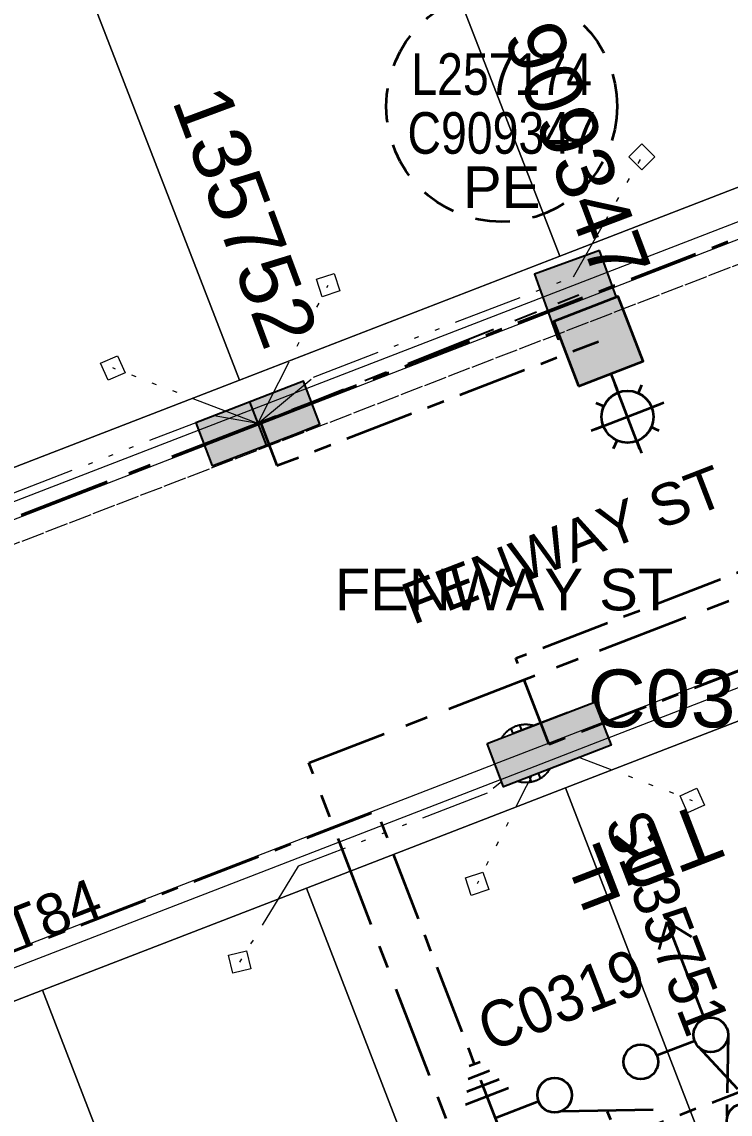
# Model space of a CAD drawing. Header units: metres. Extents: x 0 to 311505, y 0 to 6270811.
# Drawn here: x 310649.44 to 310680.14, y 6270285.75 to 6270333.04 of the extents above; entities that cross this region are included whole.
import ezdxf
from ezdxf import colors
from ezdxf.entities.mleader import LeaderData, LeaderLine
from ezdxf.enums import TextEntityAlignment as Align
from ezdxf.math import Vec2, Vec3

# ---------------------------------------------------------------- set-up
doc = ezdxf.new("R2010")
doc.units = ezdxf.units.M
for name, pattern in [('Cable Exist OH', [1, 1, 0]), ('Cable Exist UG', [7, 4, -1, 1, -1]), ('CENTERX2', [4, 2.5, -0.5, 0.5, -0.5]), ('Dash', [5, 3, -2]), ('PHANTOMX2', [6.6, 3, -0.75, 0.2, -0.75, 0.2, -0.75, 0.2, -0.75])]:
    doc.linetypes.add(name, pattern=pattern)
doc.layers.get('0').update_dxf_attribs({"color": 6})
for name, color, linetype, lineweight in [('_User Miscellaneous1', 30, 'Continuous', 13), ('_User_HV_Exist', 1, 'Continuous', 35), ('_User_LV_Exist', 5, 'Continuous', 35), ('Cadastre Land Parcels_SP_EXT', 118, 'Continuous', 15), ('Cadastre Roads_SP_EXT', 218, 'Continuous', 15), ('Mains_LV_EXT', 163, 'Continuous', 25), ('Mains_LV_SL_EXT', 135, 'Continuous', 25), ('Services_SP_EXT', 42, 'PHANTOMX2', 20)]:
    doc.layers.add(name, color=color, linetype=linetype, lineweight=lineweight)
doc.layers.add('Cadastre Roads_SP_NEW', color=214, linetype='Continuous', lineweight=15, transparency=0.65)
for name, color, linetype in [('Equip_HV_EXT', 7, 'Continuous'), ('Equip_LV_EXT', 7, 'Continuous'), ('Notes', 7, 'Continuous'), ('SupportsUG_SP_LV_EXT', 7, 'Continuous'), ('SupportsUG_SP_LV_SL_EXT', 7, 'Continuous')]:
    doc.layers.add(name, color=color, linetype=linetype)
doc.styles.add('ARIAL', font='arial.ttf', dxfattribs={"height": 2})
doc.styles.add('COLUMN_LABEL', font='arial.ttf', dxfattribs={"height": 2})
doc.styles.add('iecARIAL', font='arial.ttf', dxfattribs={"height": 2})
doc.styles.add('POLE_LABEL', font='arial.ttf', dxfattribs={"height": 2})
doc.styles.get("Standard").update_dxf_attribs({"font": 'arial.ttf'})
doc.styles.add('SWG_LABEL', font='arial.ttf')
doc.styles.add('SWITCH_LABEL', font='arial.ttf', dxfattribs={"height": 2})

# ---------------------------------------------------------------- blocks, each defined once
blk = doc.blocks.new('COLUMN_EXT')
blk.add_hatch(color=256).paths.add_polyline_path([(1.5, -1.5), (1.5, 1.5), (-1.5, 1.5), (-1.5, -1.5)])
blk.add_lwpolyline([(1.5, 1.5), (-1.5, 1.5), (-1.5, -1.5), (1.5, -1.5)], close=True)
at = {"flags": 9}
for tag, p in [('SUBURB', (-1.813, 1.8)), ('NOTES', (-1.813, 2)), ('STREETNAME', (-1.813, 1.6)), ('LOCATION', (-1.813, 1.4)), ('LEGEND', (-1.813, 1.2)), ('USAGE', (-1.813, 1)), ('COLUMN_TYPE', (-1.813, 0.4)), ('OWNED_BY', (-1.813, 0.6)), ('STATE', (-1.813, 0.8))]:
    blk.add_attdef(tag, text='', height=0.2, rotation=180, dxfattribs=at).set_placement(p, align=Align.MIDDLE_LEFT)
at = {"flags": 1}
blk.add_attdef('Z', (-1.813, 2.351), '', height=0.2, rotation=180, dxfattribs=at)
at = {"flags": 9}
for tag, style, p in [('STRUCTURE_PLANT_NUMBER', 'POLE_LABEL', (-1.813, -0.031)), ('STREET_CODE', 'COLUMN_LABEL', (-1.813, 0.2))]:
    blk.add_attdef(tag, text='', height=0.2, rotation=180, dxfattribs=dict(at, style=style)).set_placement(p, align=Align.MIDDLE_LEFT)
at = {"style": 'COLUMN_LABEL', "width": 0.9, "flags": 8}
blk.add_attdef('ASSET_NUM', text='', height=2, rotation=270, dxfattribs=at).set_placement((2, -4), align=Align.MIDDLE_LEFT)
blk = doc.blocks.new('PILLAR_EXT')
blk.add_hatch(color=256).paths.add_polyline_path([(-2.5, 1), (-2.5, -1), (2.5, -1), (2.5, 1)])
for p, q in [((0, 1), (0, -1)), ((-2.5, 0), (2.5, 0))]:
    blk.add_line(p, q)
at = {"ltscale": 10}
blk.add_line((2.5, 0), (-2.5, 0), dxfattribs=at)
blk.add_lwpolyline([(-2.5, -1), (-1.25, -1), (1.25, -1), (2.5, -1), (2.5, 1), (-2.5, 1)], close=True)
at = {"width": 0.9, "flags": 8}
blk.add_attdef('ASSET_NUM', text='', height=2, rotation=90, dxfattribs=at).set_placement((-2, 4), align=Align.MIDDLE_LEFT)
for tag, p, flags in [('OWNED_BY', (0, -0.2), 9), ('STATE', (0, -0.4), 9), ('SUPPORT_TYPE', (0, -0.6), 9), ('USAGE', (0, -0.8), 9), ('LEGEND', (0, -1), 9), ('LOCATION', (0, -1.2), 9), ('NOTES', (0, -1.4), 9), ('PARENT', (0, -1.6), 9), ('STREETNAME', (0, -1.8), 9), ('SUBURB', (0, -2), 1)]:
    blk.add_attdef(tag, p, '', height=0.2, dxfattribs=dict(flags=flags))
blk = doc.blocks.new('CCP_EXT')
at = {"flags": 9}
for tag, p in [('OWNED_BY', (0, -1)), ('USAGE', (0, -1.2)), ('LEGEND', (0, -1.4)), ('STATE', (0, -1.8)), ('LIFE_SUPPORT', (0, -1.6)), ('NOTES', (0, -2))]:
    blk.add_attdef(tag, text='', height=0.2, dxfattribs=at).set_placement(p, align=Align.MIDDLE_LEFT)
at = {"transparency": 33554687}
blk.add_wipeout([(0, 0.566), (0.566, 0), (0, -0.566), (-0.566, 0)], dxfattribs=at)
blk.add_lwpolyline([(-0.566, 0), (0, 0.566), (0.566, 0), (0, -0.566), (-0.566, 0)])
at = {"flags": 1}
blk.add_attdef('Z', (0, 0), '', height=0.2, dxfattribs=at)
at = {"flags": 9}
for tag, p in [('CCP_TYPE', (0, 0)), ('CONSTRUCTED_VOLTAGE', (0, -0.2)), ('NO_PHASES', (0, -0.4)), ('OPERATING_VOLTAGE', (0, -0.6)), ('ORIENTATION', (0, -0.8))]:
    blk.add_attdef(tag, text='', height=0.2, dxfattribs=at).set_placement(p, align=Align.MIDDLE_LEFT)
blk = doc.blocks.new('LV_UG_LINKS_CLOSED_EXT')
at = {"layer": 'Equip_LV_EXT'}
for tag, flags, p in [('ACTUAL_STATUS', 9, (3, -2)), ('CONSTRUCTED_VOLTAGE', 9, (3, -2.2)), ('NO_PHASES', 9, (3, -2.4)), ('OPERATING_VOLTAGE', 9, (3, -2.6)), ('ORIENTATION', 9, (3, -2.8)), ('STATE', 9, (3, -3)), ('SWITCH_TYPE', 9, (3, -3.2)), ('USAGE', 9, (3, -3.4)), ('OWNED_BY', 9, (3, -3.8)), ('NOTES', 9, (3, -3.6)), ('OPERATED_BY', 9, (3, -4)), ('MAINTAINED_BY', 9, (3, -4.2)), ('TYPE', 9, (3, -4.6)), ('Z', 1, (3, -4.8)), ('NUMBER_OF_PHASES', 9, (3, -4.4))]:
    blk.add_attdef(tag, text='', height=0.2, dxfattribs=dict(at, flags=flags)).set_placement(p, align=Align.MIDDLE_LEFT)
at = {"transparency": 33554687}
blk.add_wipeout([(4, 1.25), (3.969, 1.25), (3.939, 1.248), (3.908, 1.247), (3.877, 1.244), (3.847, 1.241), (3.817, 1.236), (3.786, 1.232), (3.756, 1.226), (3.726, 1.22), (3.696, 1.213), (3.667, 1.205), (3.637, 1.196), (3.608, 1.187), (3.579, 1.177), (3.55, 1.166), (3.522, 1.155), (3.493, 1.143), (3.466, 1.13), (3.438, 1.117), (3.411, 1.102), (3.384, 1.088), (3.357, 1.072), (3.331, 1.056), (3.306, 1.039), (3.28, 1.022), (3.255, 1.004), (3.231, 0.985), (3.207, 0.966), (3.184, 0.947), (3.161, 0.926), (3.138, 0.905), (3.116, 0.884), (3.095, 0.862), (3.074, 0.839), (3.053, 0.816), (3.034, 0.793), (3.015, 0.769), (2.996, 0.745), (2.978, 0.72), (2.961, 0.694), (2.944, 0.669), (2.928, 0.643), (2.912, 0.616), (2.898, 0.589), (2.883, 0.562), (2.87, 0.534), (2.857, 0.507), (2.845, 0.478), (2.834, 0.45), (2.823, 0.421), (2.813, 0.392), (2.804, 0.363), (2.795, 0.333), (2.787, 0.304), (2.78, 0.274), (2.774, 0.244), (2.768, 0.214), (2.764, 0.183), (2.759, 0.153), (2.756, 0.123), (2.753, 0.092), (2.752, 0.061), (2.75, 0.031), (2.75, 0), (2.75, -0.031), (2.752, -0.061), (2.753, -0.092), (2.756, -0.123), (2.759, -0.153), (2.764, -0.183), (2.768, -0.214), (2.774, -0.244), (2.78, -0.274), (2.787, -0.304), (2.795, -0.333), (2.804, -0.363), (2.813, -0.392), (2.823, -0.421), (2.834, -0.45), (2.845, -0.478), (2.857, -0.507), (2.87, -0.534), (2.883, -0.562), (2.898, -0.589), (2.912, -0.616), (2.928, -0.643), (2.944, -0.669), (2.961, -0.694), (2.978, -0.72), (2.996, -0.745), (3.015, -0.769), (3.034, -0.793), (3.053, -0.816), (3.074, -0.839), (3.095, -0.862), (3.116, -0.884), (3.138, -0.905), (3.161, -0.926), (3.184, -0.947), (3.207, -0.966), (3.231, -0.985), (3.255, -1.004), (3.28, -1.022), (3.306, -1.039), (3.331, -1.056), (3.357, -1.072), (3.384, -1.088), (3.411, -1.102), (3.438, -1.117), (3.466, -1.13), (3.493, -1.143), (3.522, -1.155), (3.55, -1.166), (3.579, -1.177), (3.608, -1.187), (3.637, -1.196), (3.667, -1.205), (3.696, -1.213), (3.726, -1.22), (3.756, -1.226), (3.786, -1.232), (3.817, -1.236), (3.847, -1.241), (3.877, -1.244), (3.908, -1.247), (3.939, -1.248), (3.969, -1.25), (4, -1.25), (4.031, -1.25), (4.061, -1.248), (4.092, -1.247), (4.123, -1.244), (4.153, -1.241), (4.183, -1.236), (4.214, -1.232), (4.244, -1.226), (4.274, -1.22), (4.304, -1.213), (4.333, -1.205), (4.363, -1.196), (4.392, -1.187), (4.421, -1.177), (4.45, -1.166), (4.478, -1.155), (4.507, -1.143), (4.534, -1.13), (4.562, -1.117), (4.589, -1.102), (4.616, -1.088), (4.643, -1.072), (4.669, -1.056), (4.694, -1.039), (4.72, -1.022), (4.745, -1.004), (4.769, -0.985), (4.793, -0.966), (4.816, -0.947), (4.839, -0.926), (4.862, -0.905), (4.884, -0.884), (4.905, -0.862), (4.926, -0.839), (4.947, -0.816), (4.966, -0.793), (4.985, -0.769), (5.004, -0.745), (5.022, -0.72), (5.039, -0.694), (5.056, -0.669), (5.072, -0.643), (5.088, -0.616), (5.102, -0.589), (5.117, -0.562), (5.13, -0.534), (5.143, -0.507), (5.155, -0.478), (5.166, -0.45), (5.177, -0.421), (5.187, -0.392), (5.196, -0.363), (5.205, -0.333), (5.213, -0.304), (5.22, -0.274), (5.226, -0.244), (5.232, -0.214), (5.236, -0.183), (5.241, -0.153), (5.244, -0.123), (5.247, -0.092), (5.248, -0.061), (5.25, -0.031), (5.25, 0), (5.25, 0.031), (5.248, 0.061), (5.247, 0.092), (5.244, 0.123), (5.241, 0.153), (5.236, 0.183), (5.232, 0.214), (5.226, 0.244), (5.22, 0.274), (5.213, 0.304), (5.205, 0.333), (5.196, 0.363), (5.187, 0.392), (5.177, 0.421), (5.166, 0.45), (5.155, 0.478), (5.143, 0.507), (5.13, 0.534), (5.117, 0.562), (5.102, 0.589), (5.088, 0.616), (5.072, 0.643), (5.056, 0.669), (5.039, 0.694), (5.022, 0.72), (5.004, 0.745), (4.985, 0.769), (4.966, 0.793), (4.947, 0.816), (4.926, 0.839), (4.905, 0.862), (4.884, 0.884), (4.862, 0.905), (4.839, 0.926), (4.816, 0.947), (4.793, 0.966), (4.769, 0.985), (4.745, 1.004), (4.72, 1.022), (4.694, 1.039), (4.669, 1.056), (4.643, 1.072), (4.616, 1.088), (4.589, 1.102), (4.562, 1.117), (4.534, 1.13), (4.507, 1.143), (4.478, 1.155), (4.45, 1.166), (4.421, 1.177), (4.392, 1.187), (4.363, 1.196), (4.333, 1.205), (4.304, 1.213), (4.274, 1.22), (4.244, 1.226), (4.214, 1.232), (4.183, 1.236), (4.153, 1.241), (4.123, 1.244), (4.092, 1.247), (4.061, 1.248), (4.031, 1.25)], dxfattribs=at).dxf.layer = 'Equip_LV_EXT'
at = {"layer": 'Equip_LV_EXT'}
for p, q in [((3.792, 1.232), (3.792, -1.232)), ((4.208, 1.232), (4.208, -1.232))]:
    blk.add_line(p, q, dxfattribs=at)
at = {"layer": 'Equip_LV_EXT', "flags": 128}
blk.add_lwpolyline([(4, 1.25), (3.969, 1.25), (3.939, 1.248), (3.908, 1.247), (3.877, 1.244), (3.847, 1.241), (3.817, 1.236), (3.786, 1.232), (3.756, 1.226), (3.726, 1.22), (3.696, 1.213), (3.667, 1.205), (3.637, 1.196), (3.608, 1.187), (3.579, 1.177), (3.55, 1.166), (3.522, 1.155), (3.493, 1.143), (3.466, 1.13), (3.438, 1.117), (3.411, 1.102), (3.384, 1.088), (3.357, 1.072), (3.331, 1.056), (3.306, 1.039), (3.28, 1.022), (3.255, 1.004), (3.231, 0.985), (3.207, 0.966), (3.184, 0.947), (3.161, 0.926), (3.138, 0.905), (3.116, 0.884), (3.095, 0.862), (3.074, 0.839), (3.053, 0.816), (3.034, 0.793), (3.015, 0.769), (2.996, 0.745), (2.978, 0.72), (2.961, 0.694), (2.944, 0.669), (2.928, 0.643), (2.912, 0.616), (2.898, 0.589), (2.883, 0.562), (2.87, 0.534), (2.857, 0.507), (2.845, 0.478), (2.834, 0.45), (2.823, 0.421), (2.813, 0.392), (2.804, 0.363), (2.795, 0.333), (2.787, 0.304), (2.78, 0.274), (2.774, 0.244), (2.768, 0.214), (2.764, 0.183), (2.759, 0.153), (2.756, 0.123), (2.753, 0.092), (2.752, 0.061), (2.75, 0.031), (2.75, 0), (2.75, -0.031), (2.752, -0.061), (2.753, -0.092), (2.756, -0.123), (2.759, -0.153), (2.764, -0.183), (2.768, -0.214), (2.774, -0.244), (2.78, -0.274), (2.787, -0.304), (2.795, -0.333), (2.804, -0.363), (2.813, -0.392), (2.823, -0.421), (2.834, -0.45), (2.845, -0.478), (2.857, -0.507), (2.87, -0.534), (2.883, -0.562), (2.898, -0.589), (2.912, -0.616), (2.928, -0.643), (2.944, -0.669), (2.961, -0.694), (2.978, -0.72), (2.996, -0.745), (3.015, -0.769), (3.034, -0.793), (3.053, -0.816), (3.074, -0.839), (3.095, -0.862), (3.116, -0.884), (3.138, -0.905), (3.161, -0.926), (3.184, -0.947), (3.207, -0.966), (3.231, -0.985), (3.255, -1.004), (3.28, -1.022), (3.306, -1.039), (3.331, -1.056), (3.357, -1.072), (3.384, -1.088), (3.411, -1.102), (3.438, -1.117), (3.466, -1.13), (3.493, -1.143), (3.522, -1.155), (3.55, -1.166), (3.579, -1.177), (3.608, -1.187), (3.637, -1.196), (3.667, -1.205), (3.696, -1.213), (3.726, -1.22), (3.756, -1.226), (3.786, -1.232), (3.817, -1.236), (3.847, -1.241), (3.877, -1.244), (3.908, -1.247), (3.939, -1.248), (3.969, -1.25), (4, -1.25), (4.031, -1.25), (4.061, -1.248), (4.092, -1.247), (4.123, -1.244), (4.153, -1.241), (4.183, -1.236), (4.214, -1.232), (4.244, -1.226), (4.274, -1.22), (4.304, -1.213), (4.333, -1.205), (4.363, -1.196), (4.392, -1.187), (4.421, -1.177), (4.45, -1.166), (4.478, -1.155), (4.507, -1.143), (4.534, -1.13), (4.562, -1.117), (4.589, -1.102), (4.616, -1.088), (4.643, -1.072), (4.669, -1.056), (4.694, -1.039), (4.72, -1.022), (4.745, -1.004), (4.769, -0.985), (4.793, -0.966), (4.816, -0.947), (4.839, -0.926), (4.862, -0.905), (4.884, -0.884), (4.905, -0.862), (4.926, -0.839), (4.947, -0.816), (4.966, -0.793), (4.985, -0.769), (5.004, -0.745), (5.022, -0.72), (5.039, -0.694), (5.056, -0.669), (5.072, -0.643), (5.088, -0.616), (5.102, -0.589), (5.117, -0.562), (5.13, -0.534), (5.143, -0.507), (5.155, -0.478), (5.166, -0.45), (5.177, -0.421), (5.187, -0.392), (5.196, -0.363), (5.205, -0.333), (5.213, -0.304), (5.22, -0.274), (5.226, -0.244), (5.232, -0.214), (5.236, -0.183), (5.241, -0.153), (5.244, -0.123), (5.247, -0.092), (5.248, -0.061), (5.25, -0.031), (5.25, 0), (5.25, 0.031), (5.248, 0.061), (5.247, 0.092), (5.244, 0.123), (5.241, 0.153), (5.236, 0.183), (5.232, 0.214), (5.226, 0.244), (5.22, 0.274), (5.213, 0.304), (5.205, 0.333), (5.196, 0.363), (5.187, 0.392), (5.177, 0.421), (5.166, 0.45), (5.155, 0.478), (5.143, 0.507), (5.13, 0.534), (5.117, 0.562), (5.102, 0.589), (5.088, 0.616), (5.072, 0.643), (5.056, 0.669), (5.039, 0.694), (5.022, 0.72), (5.004, 0.745), (4.985, 0.769), (4.966, 0.793), (4.947, 0.816), (4.926, 0.839), (4.905, 0.862), (4.884, 0.884), (4.862, 0.905), (4.839, 0.926), (4.816, 0.947), (4.793, 0.966), (4.769, 0.985), (4.745, 1.004), (4.72, 1.022), (4.694, 1.039), (4.669, 1.056), (4.643, 1.072), (4.616, 1.088), (4.589, 1.102), (4.562, 1.117), (4.534, 1.13), (4.507, 1.143), (4.478, 1.155), (4.45, 1.166), (4.421, 1.177), (4.392, 1.187), (4.363, 1.196), (4.333, 1.205), (4.304, 1.213), (4.274, 1.22), (4.244, 1.226), (4.214, 1.232), (4.183, 1.236), (4.153, 1.241), (4.123, 1.244), (4.092, 1.247), (4.061, 1.248), (4.031, 1.25)], close=True, dxfattribs=at)
blk = doc.blocks.new('SWG_HOLEC_SU_EXT')
blk.add_line((1.8, -2), (5.8, -2))
for points in [[(1.8, -0.8, 1), (1.8, 0.8, 1)], [(5.8, -0.8, 1), (5.8, 0.8, 1)]]:
    blk.add_lwpolyline(points, format="xyb", close=True)
for points in [[(1, 0), (0, 0)], [(6.6, 0), (7.6, 0)]]:
    blk.add_lwpolyline(points)
at = {"style": 'SWITCH_LABEL', "flags": 8}
blk.add_attdef('ASSET_NUM', text='', height=2.5, rotation=179.9544, dxfattribs=at).set_placement((-2.4, 0), align=Align.MIDDLE_LEFT)
at = {"flags": 1}
blk.add_attdef('Z', (0, 0), '', height=0.2, dxfattribs=at)
at = {"flags": 9}
for tag, p in [('ACTUAL_STATUS', (0, -0.4)), ('OPERATING_VOLTAGE', (0, -1)), ('CONSTRUCTED_VOLTAGE', (0, -0.6)), ('NO_PHASES', (0, -0.8)), ('ORIENTATION', (0, -1.2)), ('OWNED_BY', (0, -1.4)), ('STATE', (0, -1.8)), ('PARENT', (0, -1.6)), ('SWITCH_TYPE', (0, -2)), ('USAGE', (0, -2.2)), ('LOCATION', (0, -2.4)), ('STREETNAME', (0, -2.6)), ('SUBURB', (0, -2.8)), ('NOTES', (0, -3))]:
    blk.add_attdef(tag, text='', height=0.2, dxfattribs=at).set_placement(p, align=Align.MIDDLE_LEFT)
at = {"style": 'SWITCH_LABEL', "flags": 9}
blk.add_attdef('STREET_CODE', text='', height=0.2, dxfattribs=at).set_placement((0, -0.2), align=Align.MIDDLE_LEFT)
blk = doc.blocks.new('*U355')
at = {"width": 0.9}
blk.add_attdef('ASSET_NUM', text='', height=2, dxfattribs=at).set_placement((4, 2), align=Align.MIDDLE_LEFT)
for tag, p, flags in [('SUBURB', (-2, 0), 1), ('STREETNAME', (-1.8, 0), 9), ('PARENT', (-1.6, 0), 9), ('NOTES', (-1.4, 0), 9), ('LOCATION', (-1.2, 0), 9), ('LEGEND', (-1, 0), 9), ('USAGE', (-0.8, 0), 9), ('SUPPORT_TYPE', (-0.6, 0), 9), ('STATE', (-0.4, 0), 9), ('OWNED_BY', (-0.2, 0), 9)]:
    blk.add_attdef(tag, p, '', height=0.2, rotation=270, dxfattribs=dict(flags=flags))
at = {"transparency": 33554687}
blk.add_wipeout([(1, 2.5), (1, -2.5), (-1, -2.5), (-1, 2.5)], dxfattribs=at)
at = {"layer": 'SupportsUG_SP_LV_EXT'}
h = blk.add_hatch(color=256, dxfattribs=at)
h.dxf.hatch_style = 1
h.paths.add_polyline_path([(-1, 2.5), (-1, -1.25), (-1, 1.25), (-1, -2.5), (1, -2.5), (1, 2.5)])
blk.add_lwpolyline([(-1, 2.5), (-1, -1.25), (-1, 1.25), (-1, -2.5), (1, -2.5), (1, 2.5)], close=True)
blk = doc.blocks.new('*U407')
at = {"layer": '_User_LV_Exist'}
blk.add_line((7.5, 0), (6.8, 0), dxfattribs=at)
at = {"layer": '_User_LV_Exist', "flags": 128}
for points in [[(5.68, -0.733), (2.317, 0.735)], [(5.68, 0.733), (2.317, -0.735)]]:
    blk.add_lwpolyline(points, dxfattribs=at)
at = {"layer": '_User_LV_Exist'}
blk.add_lwpolyline([(1.2, 0), (0, 0)], dxfattribs=at)
for centre in [(2, 0), (6, 0)]:
    blk.add_circle(centre, 0.8, dxfattribs=at)
blk = doc.blocks.new('*U404')
at = {"layer": '_User_LV_Exist'}
for p, q in [((8.5, 0.5), (9.5, 0)), ((2.775, 0.1), (5.225, 0.1)), ((2.8, 0.05), (5.2, 0.05)), ((2.8, 0), (5.2, 0)), ((7.5, 0), (6.8, 0)), ((7.5, 0), (9.5, 0)), ((9.5, 0), (8.5, -0.5)), ((2.775, -0.1), (5.225, -0.1)), ((2.8, -0.05), (5.2, -0.05))]:
    blk.add_line(p, q, dxfattribs=at)
blk.add_lwpolyline([(1.2, 0), (0, 0)], dxfattribs=at)
for centre in [(2, 0), (6, 0)]:
    blk.add_circle(centre, 0.8, dxfattribs=at)
at = {"layer": '_User_LV_Exist', "insert": (10.75, 0), "char_height": 1.8, "attachment_point": 5, "rotation": 90}
blk.add_mtext('TRF', dxfattribs=at)
blk = doc.blocks.new('LV_SWGR_(CAT1-CAT2)_FFIFF')
at = {"layer": '_User_LV_Exist'}
h = blk.add_hatch(color=256, dxfattribs=at)
h.dxf.hatch_style = 1
h.paths.add_polyline_path([(20, 0), (20, 1.5), (0, 1.5), (0, 0)])
for p, q in [((2, 0), (2, -0.5)), ((6, 0), (6, -0.5)), ((10, 0), (10, -0.5)), ((14, 0), (14, -0.5)), ((18, 0), (18, -0.5))]:
    blk.add_line(p, q, dxfattribs=at)
blk.add_lwpolyline([(0, 0), (20, 0), (20, 1.5), (0, 1.5)], close=True, dxfattribs=at)
at = {"layer": '_User_LV_Exist', "rotation": 270}
for name, p in [('*U407', (2, 0)), ('*U407', (6, 0)), ('*U404', (10, 0)), ('*U407', (14, 0)), ('*U407', (18, 0))]:
    blk.add_blockref(name, p, dxfattribs=at)
at = {"layer": '_User_LV_Exist', "char_height": 2, "attachment_point": 5, "style": 'ARIAL'}
for s, insert in [('R', (2, 3.5)), ('S', (6, 3.5)), ('T', (10, 3.5)), ('U', (14, 3.5)), ('V', (18, 3.5))]:
    blk.add_mtext(s, dxfattribs=dict(at, insert=insert))
blk = doc.blocks.new('*U285')
at = {"linetype": 'Dash', "ltscale": 0.5}
blk.add_circle((0, 0), 5, dxfattribs=at)
at = {"insert": (0, -2.6), "char_height": 1.8, "attachment_point": 2}
blk.add_mtext('PE', dxfattribs=at)
at = {"width": 0.8}
blk.add_attdef('SNUMBER', text='', height=1.8, dxfattribs=at).set_placement((0, 0.5), align=Align.CENTER)
at = {"flags": 1}
blk.add_attdef('Z', (0, 0), '', height=0.2, dxfattribs=at)
at = {"width": 0.8}
blk.add_attdef('CNUMBER', text='', height=1.8, dxfattribs=at).set_placement((0, -0.25), align=Align.TOP_CENTER)
blk = doc.blocks.new('*U409')
for p, q in [((-3.5, 1.125), (-3.5, 1.688)), ((-4.561, 1.061), (-4.295, 0.795)), ((-2.439, 1.061), (-2.705, 0.795)), ((-4.625, 0), (-5.188, 0)), ((-4.561, -1.061), (-4.295, -0.795)), ((-2.439, -1.061), (-2.705, -0.795)), ((-3.5, -1.688), (-3.5, -1.125))]:
    blk.add_line(p, q)
at = {"linetype": 'Continuous'}
blk.add_line((-5, 0), (-2, 0), dxfattribs=at)
at = {"linetype": 'Continuous', "flags": 128}
blk.add_lwpolyline([(-3.5, 1.5), (-3.5, -1.5)], dxfattribs=at)
blk.add_circle((-3.5, 0), 1.125)
at = {"transparency": 33554687}
blk.add_wipeout([(-1.5, 1.5), (-1.5, -1.5), (1.5, -1.5), (1.5, 1.5)], dxfattribs=at)
at = {"linetype": 'Continuous'}
h = blk.add_hatch(color=256, dxfattribs=at)
h.dxf.hatch_style = 1
h.paths.add_polyline_path([(-1.5, 1.5), (-1.5, -1.5), (1.5, -1.5), (1.5, 1.5)])
blk.add_line((-1.5, 0), (-2.25, 0))
blk.add_lwpolyline([(-1.5, 1.5), (-1.5, -1.5), (1.5, -1.5), (1.5, 1.5)], close=True)
blk = doc.blocks.new('SWG_SIE_TRS_ES_NEW_1')
for p, q in [((7.25, 4.75), (3.491, 6.118)), ((8, 4), (10, 4)), ((10, 4), (10, -1)), ((7.25, 0.75), (3.491, 2.118)), ((8, 0), (10, 0)), ((9, -1), (11, -1)), ((9.25, -1.5), (10.75, -1.5)), ((9.5, -2), (10.5, -2)), ((9.75, -2.5), (10.25, -2.5))]:
    blk.add_line(p, q)
at = {"linetype": 'CENTERX2'}
for p, q in [((0.75, 4), (2.5, 4)), ((0.75, 0), (2.5, 0))]:
    blk.add_line(p, q, dxfattribs=at)
for centre in [(3.25, 4), (7.25, 4), (3.25, 0), (7.25, 0)]:
    blk.add_circle(centre, 0.75)
at = {"flags": 1}
blk.add_attdef('Z', (7.141, 3.512), '', height=0.2, dxfattribs=at)
at = {"style": 'SWITCH_LABEL', "flags": 9}
blk.add_attdef('STREET_CODE', text='', height=0.2, dxfattribs=at).set_placement((7.141, 3.312), align=Align.MIDDLE_LEFT)
at = {"flags": 9}
for tag, p in [('ORIENTATION', (7.141, 3.112)), ('PARENT', (7.141, 2.912)), ('SUBURB', (7.141, 2.512)), ('STREETNAME', (7.141, 2.312)), ('USAGE', (7.141, 2.712)), ('LOCATION', (7.141, 2.112)), ('NOTES', (7.141, 1.912)), ('OPERATED_BY', (7.128, 1.466)), ('OWNED_BY', (7.135, 1.689)), ('MAINTAINED_BY', (7.127, 1.259))]:
    blk.add_attdef(tag, text='', height=0.2, dxfattribs=at).set_placement(p, align=Align.MIDDLE_LEFT)
at = {"style": 'SWG_LABEL', "width": 0.9, "flags": 8}
blk.add_attdef('ASSET_NUM', text='', height=2, dxfattribs=at).set_placement((6.5, -3.75), align=Align.MIDDLE_CENTER)
blk = doc.blocks.new('SWG_FUSE_NEW')
at = {"linetype": 'CENTERX2'}
for p, q in [((1.031, 0.695), (4.469, -0.695)), ((1.031, -0.695), (4.469, 0.695))]:
    blk.add_line(p, q, dxfattribs=at)
for centre in [(0.75, 0), (4.75, 0)]:
    blk.add_circle(centre, 0.75)
blk = doc.blocks.new('*U421')
at = {"layer": '_User_HV_Exist', "linetype": 'Dash', "ltscale": 0.2}
for p, q in [((4.371, 1.434), (4.371, 5.371)), ((4.371, 5.371), (11.75, 5.371))]:
    blk.add_line(p, q, dxfattribs=at)
at = {"layer": '_User_HV_Exist'}
for p, q in [((6.25, 0.75), (2.491, 2.118)), ((17.5, 0.75), (18.5, 0)), ((0, 0), (1.5, 0)), ((7, 0), (8.5, 0)), ((14, 0), (18.5, 0)), ((18.5, 0), (17.5, -0.75))]:
    blk.add_line(p, q, dxfattribs=at)
for centre in [(2.25, 0), (6.25, 0)]:
    blk.add_circle(centre, 0.75, dxfattribs=at)
at = {"layer": '_User_HV_Exist', "linetype": 'CENTERX2', "rotation": 180}
blk.add_blockref('SWG_FUSE_NEW', (14, 0), dxfattribs=at)
at = {"layer": '_User_HV_Exist'}
blk.add_text('TRF', height=2.5, rotation=89.9826, dxfattribs=at).set_placement((21.515, -0.055), align=Align.MIDDLE_CENTER)

msp = doc.modelspace()

# ---------------------------------------------------------------- linework, layer by layer
at = {"layer": '_User Miscellaneous1'}
for p, q in [((310632.672, 6270305.925), (310686.412, 6270326.683)), ((310632.932, 6270305.253), (310686.671, 6270326.012))]:
    msp.add_line(p, q, dxfattribs=at)
at = {"layer": 'Cadastre Land Parcels_SP_EXT', "linetype": 'Continuous'}
for points in [[(310685.711, 6270327.893), (310688, 6270333.064), (310678.095, 6270358.709), (310661.319, 6270352.322), (310672.751, 6270322.887), (310685.711, 6270327.893)], [(310672.751, 6270322.887), (310661.319, 6270352.322), (310647.446, 6270346.962), (310658.879, 6270317.528), (310672.751, 6270322.887)], [(310658.879, 6270317.528), (310647.446, 6270346.962), (310633.573, 6270341.604), (310645.005, 6270312.169), (310658.879, 6270317.528)], [(310695.782, 6270274.241), (310684.203, 6270304.201), (310673.008, 6270299.874), (310684.589, 6270269.917), (310695.782, 6270274.241)], [(310684.589, 6270269.917), (310673.008, 6270299.874), (310661.777, 6270295.534), (310673.357, 6270265.576), (310684.589, 6270269.917)], [(310673.357, 6270265.576), (310661.777, 6270295.534), (310650.339, 6270291.113), (310661.92, 6270261.155), (310673.357, 6270265.576)], [(310661.92, 6270261.155), (310650.339, 6270291.113), (310639.891, 6270287.075), (310651.471, 6270257.116), (310661.92, 6270261.155)]]:
    msp.add_lwpolyline(points, close=True, dxfattribs=at)
at = {"layer": 'Services_SP_EXT'}
msp.add_lwpolyline([(310659.671, 6270315.647), (310657.773, 6270315.985), (310657.773, 6270315.985), (310645.669, 6270311.31), (310640.614, 6270312.832)], dxfattribs=at)

# ---------------------------------------------------------------- block references
at = {"layer": '_User_LV_Exist', "linetype": 'ByBlock', "lineweight": -2}
msp.add_blockref('*U285', (310670.236, 6270329.376), dxfattribs=at).add_auto_attribs({'SNUMBER': 'L257174', 'CNUMBER': 'C909347'})
at = {"layer": 'SupportsUG_SP_LV_EXT'}
ref = msp.add_blockref('PILLAR_EXT', (310659.671, 6270315.647), dxfattribs=dict(at, rotation=21.05154494714438))
ref.add_attrib('ASSET_NUM', '135752', dxfattribs={"layer": '0', "height": 2.5, "rotation": 290.4104, "style": 'iecARIAL'}).set_placement((310661.171, 6270319.147), align=Align.MIDDLE_RIGHT)
at = {"layer": 'SupportsUG_SP_LV_SL_EXT'}
ref = msp.add_blockref('COLUMN_EXT', (310673.577, 6270321.214), dxfattribs=dict(at, rotation=19.85583072735424))
ref.add_attrib('ASSET_NUM', '909347', dxfattribs={"layer": '0', "height": 2.5, "rotation": 290.6866, "style": 'COLUMN_LABEL'}).set_placement((310675.577, 6270321.964), align=Align.MIDDLE_RIGHT)

# ---------------------------------------------------------------- texts
at = {"layer": 'Cadastre Roads_SP_EXT'}
msp.add_text('FENWAY ST', height=1.8, dxfattribs=at).set_placement((310663.006, 6270307.557))
at = {"layer": 'Mains_LV_EXT'}
msp.add_text('T84', height=1.8, rotation=21.1206, dxfattribs=at).set_placement((310649.035, 6270292.77))

# ---------------------------------------------------------------- next in the draw order: block references
at = {"layer": 'Services_SP_EXT'}
msp.add_blockref('CCP_EXT', (310676.311, 6270327.194), dxfattribs=at)
for p, rotation in [((310662.721, 6270321.642), 243.0515447048846), ((310653.388, 6270318.05), 339.0515449574901), ((310678.496, 6270299.326), 159.1205957154679), ((310669.168, 6270295.723), 63.12059569204936), ((310658.879, 6270292.329), 58.51928546712447)]:
    msp.add_blockref('CCP_EXT', p, dxfattribs=dict(at, rotation=rotation))

# ---------------------------------------------------------------- next in the draw order: linework, layer by layer
at = {"layer": '_User_LV_Exist', "linetype": 'Cable Exist UG', "flags": 128}
msp.add_lwpolyline([(310659.671, 6270315.647), (310645.267, 6270310.082), (310645.267, 6270310.082), (310632.328, 6270305.085), (310625.641, 6270308.045), (310615.508, 6270334.276), (310614.751, 6270336.237), (310614.751, 6270336.237), (310609.876, 6270348.857), (310604.48, 6270362.826)], dxfattribs=at)
at = {"layer": 'Cadastre Roads_SP_EXT', "linetype": 'Continuous'}
msp.add_lwpolyline([(310650.339, 6270291.113), (310661.777, 6270295.534), (310673.008, 6270299.874), (310684.203, 6270304.201), (310693.502, 6270307.795), (310690.163, 6270318.083), (310685.711, 6270327.893), (310672.751, 6270322.887), (310658.879, 6270317.529), (310645.005, 6270312.169), (310632.352, 6270307.281), (310636.116, 6270297.193), (310639.891, 6270287.075), (310650.339, 6270291.113)], close=True, dxfattribs=at)
at = {"layer": 'Mains_LV_SL_EXT', "color": 4, "linetype": 'Cable Exist UG'}
msp.add_lwpolyline([(310659.671, 6270315.647), (310673.577, 6270321.214)], dxfattribs=at)
at = {"layer": 'Services_SP_EXT'}
for points in [[(310659.671, 6270315.647), (310662.079, 6270317.649), (310662.079, 6270317.649), (310673.349, 6270322.002), (310676.311, 6270327.194)], [(310659.671, 6270315.647), (310662.721, 6270321.642)], [(310659.671, 6270315.647), (310653.388, 6270318.05)]]:
    msp.add_lwpolyline(points, dxfattribs=at)

# ---------------------------------------------------------------- next in the draw order: block references
at = {"layer": 'Equip_HV_EXT'}
ref = msp.add_blockref('SWG_HOLEC_SU_EXT', (310686.648, 6270302.493), dxfattribs=dict(at, rotation=290.8496052919131))
ref.add_attrib('ASSET_NUM', 'C0317', dxfattribs={"layer": '0', "height": 2.5, "style": 'SWITCH_LABEL'}).set_placement((310684.249, 6270303.743), align=Align.MIDDLE_RIGHT)

# ---------------------------------------------------------------- next in the draw order: block references
at = {"layer": 'Equip_LV_EXT', "rotation": 201.1205958637271}
msp.add_blockref('LV_UG_LINKS_CLOSED_EXT', (310675.009, 6270302.803), dxfattribs=at)

# ---------------------------------------------------------------- next in the draw order: linework, layer by layer
at = {"layer": 'Services_SP_EXT'}
for points in [[(310672.21, 6270301.722), (310669.609, 6270299.646), (310669.609, 6270299.646), (310661.422, 6270296.483), (310658.879, 6270292.33)], [(310672.21, 6270301.722), (310669.168, 6270295.723)], [(310672.21, 6270301.722), (310678.496, 6270299.326)]]:
    msp.add_lwpolyline(points, dxfattribs=at)

# ---------------------------------------------------------------- next in the draw order: block references
at = {"layer": 'SupportsUG_SP_LV_EXT'}
ref = msp.add_blockref('*U355', (310672.293, 6270301.754), dxfattribs=dict(at, xscale=-1, rotation=111.1205512686876))
ref.add_attrib('ASSET_NUM', 'S135751', dxfattribs={"layer": '0', "height": 2, "rotation": 291.1206, "width": 0.9}).set_placement((310675.6, 6270298.744), align=Align.MIDDLE_LEFT)

# ---------------------------------------------------------------- next in the draw order: linework, layer by layer
at = {"layer": '_User Miscellaneous1'}
for p, q in [((310633.415, 6270286.801), (310692.938, 6270309.793)), ((310633.674, 6270286.129), (310693.197, 6270309.122))]:
    msp.add_line(p, q, dxfattribs=at)
at = {"layer": '_User_LV_Exist', "linetype": 'Cable Exist UG', "ltscale": 0.75, "flags": 128}
for points in [[(310672.293, 6270301.754), (310670.852, 6270305.486), (310691.051, 6270313.288), (310686.184, 6270325.888), (310659.78, 6270315.689)], [(310683.283, 6270273.303), (310684.905, 6270269.106), (310681.174, 6270267.664), (310674.688, 6270284.455), (310687.747, 6270289.5), (310681.621, 6270305.358), (310672.293, 6270301.754)], [(310687.015, 6270274.745), (310689.717, 6270267.748), (310678.523, 6270263.424), (310664.831, 6270298.872), (310642.601, 6270290.285)]]:
    msp.add_lwpolyline(points, dxfattribs=at)

# ---------------------------------------------------------------- next in the draw order: block references
at = {"layer": '_User_HV_Exist'}
ref = msp.add_blockref('*U421', (310684.068, 6270276.822), dxfattribs=dict(at, rotation=111.1205511852546))
ref.add_attrib('ASSET_NUM', 'C0316', dxfattribs={"layer": '0', "height": 2.5, "rotation": 291.0749, "style": 'SWG_LABEL'}).set_placement((310684.969, 6270274.49), align=Align.MIDDLE_LEFT)
ref = msp.add_blockref('SWG_SIE_TRS_ES_NEW_1', (310679.294, 6270289.182), dxfattribs=dict(at, rotation=201.1205511852546))
ref.add_attrib('ASSET_NUM', 'C0319', dxfattribs={"layer": '0', "height": 2, "rotation": 201.1206, "style": 'SWG_LABEL', "text_generation_flag": 6, "width": 0.9}).set_placement((310672.812, 6270290.699), align=Align.MIDDLE_CENTER)
at = {"layer": '_User_LV_Exist', "rotation": 21.12055118383654}
msp.add_blockref('LV_SWGR_(CAT1-CAT2)_FFIFF', (310678.967, 6270278.926), dxfattribs=at)

# ---------------------------------------------------------------- next in the draw order: block references
at = {"layer": '_User_LV_Exist', "rotation": 111.1}
msp.add_blockref('*U409', (310674.429, 6270319.203), dxfattribs=at)

# ---------------------------------------------------------------- next in the draw order: linework, layer by layer
at = {"layer": '_User_HV_Exist', "linetype": 'Cable Exist UG', "flags": 128}
msp.add_lwpolyline([(310669.631, 6270280.894), (310661.884, 6270300.95), (310692.345, 6270312.716), (310687.478, 6270325.316), (310687.978, 6270325.509), (310691.274, 6270332.954), (310679.263, 6270364.05)], dxfattribs=at)
at = {"layer": '_User_LV_Exist', "color": 4, "linetype": 'Cable Exist UG', "ltscale": 0.75, "flags": 128}
msp.add_lwpolyline([(310659.783, 6270315.69), (310660.499, 6270313.822), (310674.43, 6270319.204)], dxfattribs=at)

# ---------------------------------------------------------------- next in the draw order: leaders
at = {"layer": 'Notes'}
ml = msp.add_multileader_mtext('Standard', dxfattribs=at)
ml.set_content('Constructed under  \\PURS15861', color=256)
ml.set_leader_properties()
ml.build(insert=Vec2(0, 0))
ml.multileader.update_dxf_attribs({"leader_type": 2, "has_text_frame": 1, "text_left_attachment_type": 2, "text_right_attachment_type": 2, "dogleg_length": 0.01})
ctx = ml.context
ctx.base_point, ctx.char_height, ctx.plane_origin, ctx.plane_x_axis, ctx.plane_y_axis = Vec3(310975.102, 6270390.559), 1.8, Vec3(312213.891, 6270750.769), Vec3(0.932874, 0.360203), Vec3(-0.360203, 0.932874)
ctx.left_attachment, ctx.right_attachment, ctx.text_align_type = 2, 2, 1
notes = []
notes.append((ctx, [(0, (0, 0, 0), (0, 0), (1, 0), 1, [])]))
ctx.mtext.insert, ctx.mtext.text_direction, ctx.mtext.rotation, ctx.mtext.width, ctx.mtext.alignment, ctx.mtext.flow_direction = Vec3(310985.694, 6270397.27), Vec3(0.932874, 0.360203), 0.368486, 20.92345, 2, 5
ctx.mtext.has_bg_fill, ctx.mtext.bg_color, ctx.mtext.bg_scale_factor, ctx.mtext.bg_transparency, ctx.mtext.use_window_bg_color = 1, -1073741824, 2, 0, 1
for ctx, leaders in notes:
    for number, flags, end, landing, length, lines in leaders:
        leader = LeaderData()
        leader.index, (leader.has_last_leader_line, leader.has_dogleg_vector, leader.attachment_direction) = number, flags
        leader.last_leader_point, leader.dogleg_vector, leader.dogleg_length = Vec3(end), Vec3(landing), length
        for number, points, colour, breaks in lines:
            line = LeaderLine()
            line.index, line.vertices, line.color, line.breaks = number, Vec3.list(points), colors.encode_raw_color(colour), breaks
            leader.lines.append(line)
        ctx.leaders.append(leader)

# ---------------------------------------------------------------- next in the draw order: leaders
ml = msp.add_multileader_mtext('Standard', dxfattribs=at)
ml.set_content('Constructed under  \\PURS16270', color=256)
ml.set_leader_properties()
ml.build(insert=Vec2(0, 0))
ml.multileader.update_dxf_attribs({"leader_type": 2, "has_text_frame": 1, "text_left_attachment_type": 2, "text_right_attachment_type": 2, "dogleg_length": 0.01})
ctx = ml.context
ctx.base_point, ctx.char_height, ctx.plane_origin, ctx.plane_x_axis, ctx.plane_y_axis = Vec3(310863.5, 6270348.229), 1.8, Vec3(312104.333, 6270705.463), Vec3(0.932874, 0.360203), Vec3(-0.360203, 0.932874)
ctx.left_attachment, ctx.right_attachment, ctx.text_align_type = 2, 2, 1
notes = []
notes.append((ctx, [(0, (0, 0, 0), (0, 0), (1, 0), 1, [])]))
ctx.mtext.insert, ctx.mtext.text_direction, ctx.mtext.rotation, ctx.mtext.width, ctx.mtext.alignment, ctx.mtext.flow_direction = Vec3(310874.091, 6270354.941), Vec3(0.932874, 0.360203), 0.368486, 20.92345, 2, 5
ctx.mtext.has_bg_fill, ctx.mtext.bg_color, ctx.mtext.bg_scale_factor, ctx.mtext.bg_transparency, ctx.mtext.use_window_bg_color = 1, -1073741824, 2, 0, 1
for ctx, leaders in notes:
    for number, flags, end, landing, length, lines in leaders:
        leader = LeaderData()
        leader.index, (leader.has_last_leader_line, leader.has_dogleg_vector, leader.attachment_direction) = number, flags
        leader.last_leader_point, leader.dogleg_vector, leader.dogleg_length = Vec3(end), Vec3(landing), length
        for number, points, colour, breaks in lines:
            line = LeaderLine()
            line.index, line.vertices, line.color, line.breaks = number, Vec3.list(points), colors.encode_raw_color(colour), breaks
            leader.lines.append(line)
        ctx.leaders.append(leader)

# ---------------------------------------------------------------- next in the draw order: linework, layer by layer
at = {"layer": 'Cadastre Roads_SP_NEW', "linetype": 'Cable Exist OH', "flags": 128}
msp.add_lwpolyline([(310572.156, 6270446.495), (310566.279, 6270444.225), (310565.198, 6270447.023, -0.414209), (310569.492, 6270456.722), (310627.327, 6270479.062, -0.414214), (310637.026, 6270474.769), (310691.137, 6270334.686, -0.414214), (310686.843, 6270324.988), (310629.008, 6270302.647, -0.414214), (310619.309, 6270306.941), (310625.186, 6270309.211), (310572.156, 6270446.495)], format="xyb", dxfattribs=at)

# ---------------------------------------------------------------- next in the draw order: leaders
at = {"layer": 'Notes'}
ml = msp.add_multileader_mtext('Standard', dxfattribs=at)
ml.set_content('Constructed under  \\PURS16270', color=256)
ml.set_leader_properties()
ml.build(insert=Vec2(0, 0))
ml.multileader.update_dxf_attribs({"leader_type": 2, "has_text_frame": 1, "text_left_attachment_type": 2, "text_right_attachment_type": 2, "dogleg_length": 0.01})
ctx = ml.context
ctx.base_point, ctx.char_height, ctx.plane_origin, ctx.plane_x_axis, ctx.plane_y_axis = Vec3(310767.416, 6270287.07), 1.8, Vec3(311985.461, 6270656.138), Vec3(0.932874, 0.360203), Vec3(-0.360203, 0.932874)
ctx.left_attachment, ctx.right_attachment, ctx.text_align_type = 2, 2, 1
notes = []
notes.append((ctx, [(0, (0, 0, 0), (0, 0), (1, 0), 1, [])]))
ctx.mtext.insert, ctx.mtext.text_direction, ctx.mtext.rotation, ctx.mtext.width, ctx.mtext.alignment, ctx.mtext.flow_direction = Vec3(310778.008, 6270293.782), Vec3(0.932874, 0.360203), 0.368486, 20.92345, 2, 5
ctx.mtext.has_bg_fill, ctx.mtext.bg_color, ctx.mtext.bg_scale_factor, ctx.mtext.bg_transparency, ctx.mtext.use_window_bg_color = 1, -1073741824, 2, 0, 1
for ctx, leaders in notes:
    for number, flags, end, landing, length, lines in leaders:
        leader = LeaderData()
        leader.index, (leader.has_last_leader_line, leader.has_dogleg_vector, leader.attachment_direction) = number, flags
        leader.last_leader_point, leader.dogleg_vector, leader.dogleg_length = Vec3(end), Vec3(landing), length
        for number, points, colour, breaks in lines:
            line = LeaderLine()
            line.index, line.vertices, line.color, line.breaks = number, Vec3.list(points), colors.encode_raw_color(colour), breaks
            leader.lines.append(line)
        ctx.leaders.append(leader)

# ---------------------------------------------------------------- next in the draw order: leaders
ml = msp.add_multileader_mtext('Standard', dxfattribs=at)
ml.set_content('URS19531', color=256)
ml.set_leader_properties()
ml.build(insert=Vec2(0, 0))
ml.multileader.update_dxf_attribs({"leader_type": 2, "has_text_frame": 1, "text_left_attachment_type": 2, "text_right_attachment_type": 2, "dogleg_length": 0.01})
ctx = ml.context
ctx.base_point, ctx.char_height, ctx.plane_origin, ctx.plane_x_axis, ctx.plane_y_axis = Vec3(310872.601, 6270336.935), 1.8, Vec3(312113.214, 6270685.405), Vec3(0.932874, 0.360203), Vec3(-0.360203, 0.932874)
ctx.left_attachment, ctx.right_attachment, ctx.text_align_type = 2, 2, 1
notes = []
notes.append((ctx, [(0, (0, 0, 0), (0, 0), (1, 0), 1, [])]))
ctx.mtext.insert, ctx.mtext.text_direction, ctx.mtext.rotation, ctx.mtext.width, ctx.mtext.alignment, ctx.mtext.flow_direction = Vec3(310879.562, 6270340.621), Vec3(0.932874, 0.360203), 0.368486, 12.73122, 2, 5
ctx.mtext.has_bg_fill, ctx.mtext.bg_color, ctx.mtext.bg_scale_factor, ctx.mtext.bg_transparency, ctx.mtext.use_window_bg_color = 1, -1073741824, 2, 0, 1
for ctx, leaders in notes:
    for number, flags, end, landing, length, lines in leaders:
        leader = LeaderData()
        leader.index, (leader.has_last_leader_line, leader.has_dogleg_vector, leader.attachment_direction) = number, flags
        leader.last_leader_point, leader.dogleg_vector, leader.dogleg_length = Vec3(end), Vec3(landing), length
        for number, points, colour, breaks in lines:
            line = LeaderLine()
            line.index, line.vertices, line.color, line.breaks = number, Vec3.list(points), colors.encode_raw_color(colour), breaks
            leader.lines.append(line)
        ctx.leaders.append(leader)

# ---------------------------------------------------------------- next in the draw order: texts
at = {"layer": '_User_HV_Exist', "transparency": 33554674}
msp.add_text('FENWAY ST', height=1.8, rotation=21.1186, dxfattribs=at).set_placement((310666.382, 6270306.914))

# ---------------------------------------------------------------- next in the draw order: leaders
at = {"layer": 'Notes', "transparency": 33554687}
ml = msp.add_multileader_mtext('Standard', dxfattribs=at)
ml.set_content('Constructed under  \\PURS19285', color=256)
ml.set_leader_properties()
ml.build(insert=Vec2(0, 0))
ml.multileader.update_dxf_attribs({"leader_type": 2, "has_text_frame": 1, "text_left_attachment_type": 2, "text_right_attachment_type": 2, "dogleg_length": 0.01})
ctx = ml.context
ctx.base_point, ctx.char_height, ctx.plane_origin, ctx.plane_x_axis, ctx.plane_y_axis = Vec3(310887.807, 6270286.829), 1.8, Vec3(312129.673, 6270641.84), Vec3(0.932874, 0.360203), Vec3(-0.360203, 0.932874)
ctx.left_attachment, ctx.right_attachment, ctx.text_align_type = 2, 2, 1
notes = []
notes.append((ctx, [(0, (0, 0, 0), (0, 0), (1, 0), 1, [])]))
ctx.mtext.insert, ctx.mtext.text_direction, ctx.mtext.rotation, ctx.mtext.width, ctx.mtext.alignment, ctx.mtext.flow_direction = Vec3(310898.398, 6270293.541), Vec3(0.932874, 0.360203), 0.368486, 20.92345, 2, 5
ctx.mtext.has_bg_fill, ctx.mtext.bg_color, ctx.mtext.bg_scale_factor, ctx.mtext.bg_transparency, ctx.mtext.use_window_bg_color = 1, -1073741824, 2, 0, 1
for ctx, leaders in notes:
    for number, flags, end, landing, length, lines in leaders:
        leader = LeaderData()
        leader.index, (leader.has_last_leader_line, leader.has_dogleg_vector, leader.attachment_direction) = number, flags
        leader.last_leader_point, leader.dogleg_vector, leader.dogleg_length = Vec3(end), Vec3(landing), length
        for number, points, colour, breaks in lines:
            line = LeaderLine()
            line.index, line.vertices, line.color, line.breaks = number, Vec3.list(points), colors.encode_raw_color(colour), breaks
            leader.lines.append(line)
        ctx.leaders.append(leader)

doc.saveas('drawing.dxf')
